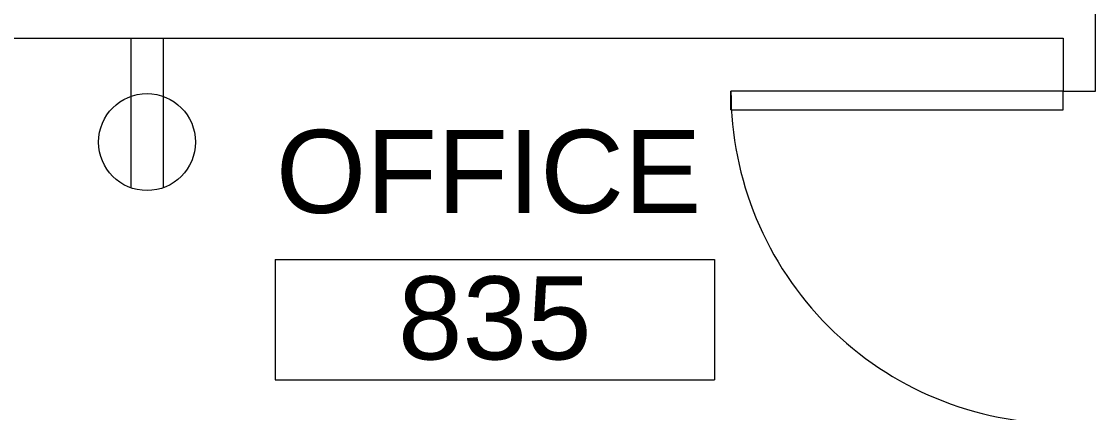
# Model space of a CAD drawing. Header units: inches. Extents: x 1 to 4637, y -664 to 702.
# Drawn here: x 1082.4 to 1198.8, y 35 to 77.4 of the extents above; entities that cross this region are included whole.
import ezdxf

# ---------------------------------------------------------------- set-up
doc = ezdxf.new("R2010")
doc.units = ezdxf.units.IN
doc.header["$MEASUREMENT"] = 0
for name, color, linetype, lineweight in [('A-ANNO-NOTE', 131, 'Continuous', 20), ('A-AREA-IDEN', 2, 'Continuous', 20), ('A-DOOR', 31, 'Continuous', 9), ('A-DOOR-FRAM', 31, 'Continuous', 9), ('A-GLAZ', 151, 'Continuous', 9), ('I-WALL', 2, 'Continuous', 9)]:
    doc.layers.add(name, color=color, linetype=linetype, lineweight=lineweight)
doc.styles.add('Arial', font='arial.ttf', dxfattribs={"height": 9})

# ---------------------------------------------------------------- blocks, each defined once
blk = doc.blocks.new('Single-Flush - With Sidelight - 36_ x 96_-2457192-New Construction - Tel_Data_Elec Plan')
at = {"layer": 'A-DOOR', "color": 250, "lineweight": 20}
for p, q in [((-16, -1.75), (-18, -1.75)), ((-18, -1.75), (-18, -37.75)), ((-16, -37.75), (-16, -1.75)), ((-16, -37.75), (-18, -37.75))]:
    blk.add_line(p, q, dxfattribs=at)
at = {"layer": 'A-DOOR'}
blk.add_arc((-18, -1.75), 36, 270, 0, dxfattribs=at)
at = {"layer": 'A-DOOR-FRAM', "color": 250, "lineweight": 20}
blk.add_line((58, 1.75), (58, -1.75), dxfattribs=at)
at = {"layer": 'A-GLAZ', "color": 250, "lineweight": 20}
for p, q in [((20, -0.75), (20, -0.25)), ((20, -0.25), (56, -0.25)), ((56, -0.75), (20, -0.75)), ((56, -0.25), (56, -0.75))]:
    blk.add_line(p, q, dxfattribs=at)
blk = doc.blocks.new('FORM Room Tag - Name _ Number-2260771-New Construction - Tel_Data_Elec Plan')
at = {"layer": 'A-AREA-IDEN'}
for p, q in [((-0.2444, -0.0231), (-0.2444, -0.1589)), ((-0.2444, -0.0231), (0.2515, -0.0231)), ((0.2515, -0.0231), (0.2515, -0.1589)), ((-0.2444, -0.1589), (0.2515, -0.1589))]:
    blk.add_line(p, q, dxfattribs=at)

msp = doc.modelspace()

# ---------------------------------------------------------------- linework, layer by layer
at = {"layer": 'A-ANNO-NOTE'}
for p, q in [((1094.3, 75.58), (1094.3, 59.38)), ((1097.78, 75.58), (1097.78, 59.38))]:
    msp.add_line(p, q, dxfattribs=at)
msp.add_circle((1096.04, 64.33), 5.25, dxfattribs=at)
at = {"layer": 'I-WALL', "color": 250, "lineweight": 20}
for p, q in [((1198.79, 69.83), (1198.79, 84.83)), ((1042.04, 75.58), (1195.29, 75.58)), ((1195.29, 75.58), (1195.29, 69.83)), ((1195.29, 69.83), (1198.79, 69.83))]:
    msp.add_line(p, q, dxfattribs=at)

# ---------------------------------------------------------------- block references
at = {"layer": 'A-AREA-IDEN', "xscale": 95.99999999999994, "yscale": 95.99999999999994, "zscale": 95.99999999999994}
msp.add_blockref('FORM Room Tag - Name _ Number-2260771-New Construction - Tel_Data_Elec Plan', (1133.37, 53.82), dxfattribs=at)
at = {"layer": 'A-DOOR', "lineweight": 13, "rotation": 269.9999999999999}
msp.add_blockref('Single-Flush - With Sidelight - 36_ x 96_-2457192-New Construction - Tel_Data_Elec Plan', (1197.04, 51.83), dxfattribs=at)

# ---------------------------------------------------------------- texts
at = {"layer": 'A-AREA-IDEN', "lineweight": 9, "char_height": 9, "attachment_point": 1, "style": 'Arial'}
for s, insert, width in [('OFFICE', (1110, 65.65), 56.358), ('835', (1123.22, 49.78), 25.452)]:
    msp.add_mtext(s, dxfattribs=dict(at, insert=insert, width=width))

doc.saveas('drawing.dxf')
